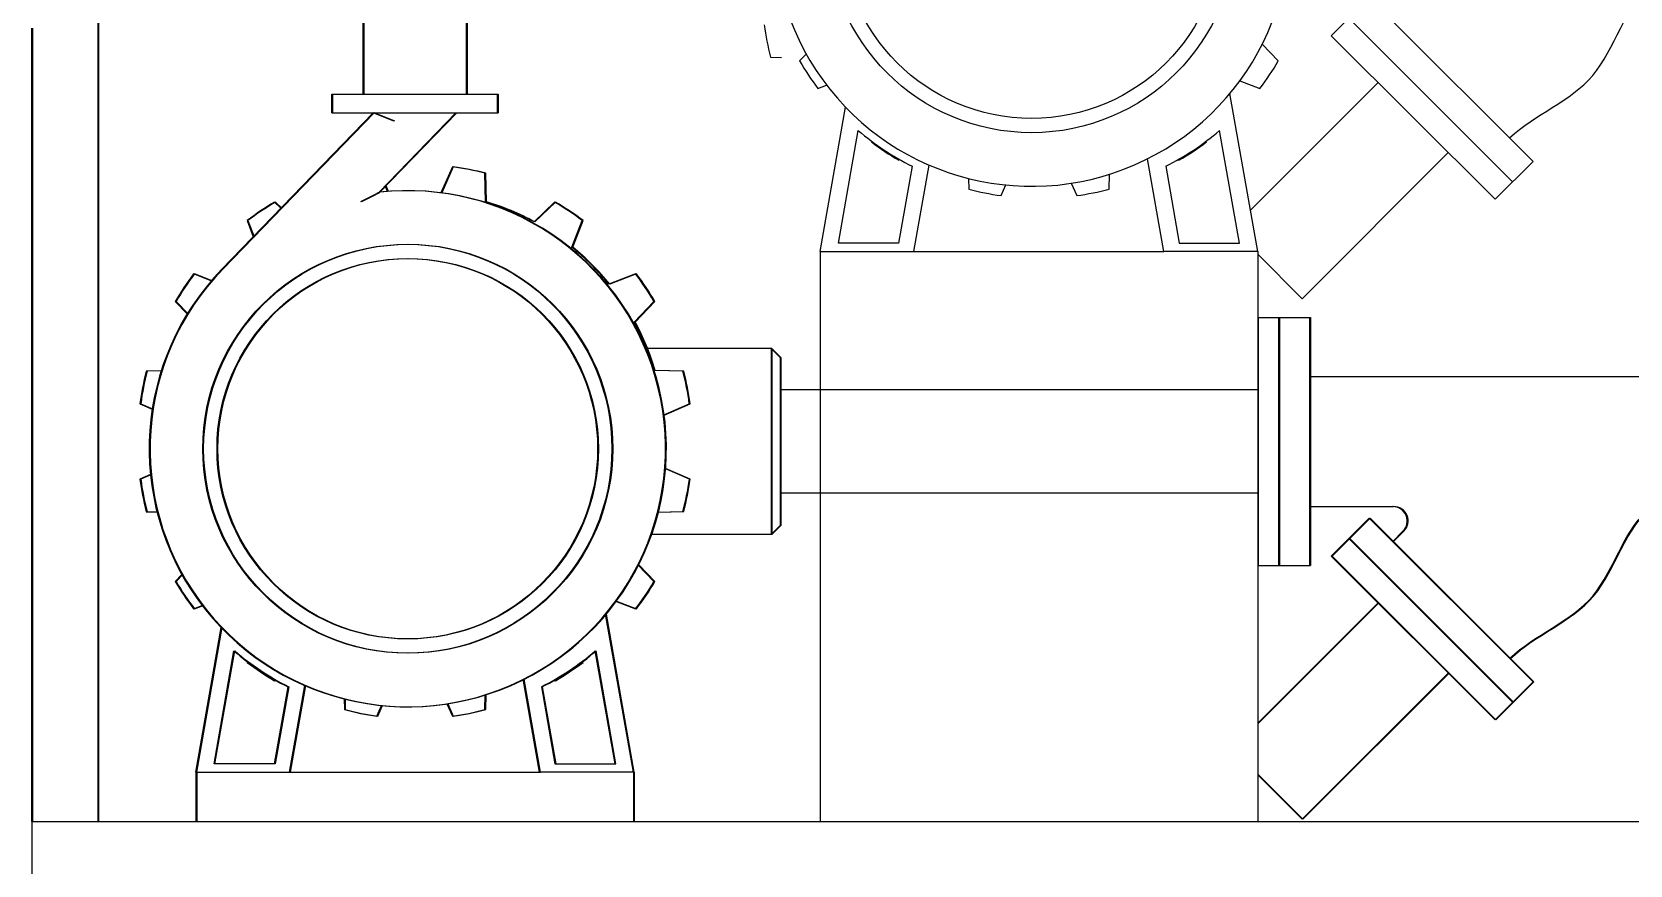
# Model space of a CAD drawing. Header units: inches. Extents: x 2625 to 3066, y 1222 to 1501.
# Drawn here: x 2910.76 to 2959.08, y 1285.08 to 1310.28 of the extents above; entities that cross this region are included whole.
import ezdxf

# ---------------------------------------------------------------- set-up
doc = ezdxf.new("R2010")
doc.units = ezdxf.units.IN
doc.header["$MEASUREMENT"] = 0
for name, color, linetype in [('WCTANK', 7, 'Continuous'), ('WDPUMP', 7, 'Continuous'), ('WEPC', 7, 'Continuous'), ('WSPUMP', 7, 'Continuous')]:
    doc.layers.add(name, color=color, linetype=linetype)

msp = doc.modelspace()

# ---------------------------------------------------------------- linework, layer by layer
at = {"color": 7, "linetype": 'Continuous'}
for p, q in [((2910.758, 1286.3906), (3006.8092, 1286.3906)), ((2910.758, 1286.3906), (2910.758, 1278.3906)), ((2910.758, 1286.3906), (2910.758, 1278.3906)), ((2910.7849, 1286.3906), (3006.8361, 1286.3906))]:
    msp.add_line(p, q, dxfattribs=at)
at = {"layer": 'WCTANK', "color": 7, "linetype": 'Continuous'}
for centre, radius in [((2940.9835, 1313.4139), 6.1844), ((2940.9835, 1313.4139), 5.754), ((2922.1069, 1297.6706), 6.1844), ((2922.1338, 1297.6706), 6.1844), ((2922.1069, 1297.6706), 5.754), ((2922.1338, 1297.6706), 5.754)]:
    msp.add_circle(centre, radius, dxfattribs=at)
at = {"layer": 'WDPUMP', "color": 7, "linetype": 'Continuous'}
for p, q in [((2920.7644, 1342.1339), (2920.7644, 1308.3906)), ((2923.8894, 1342.1339), (2923.8894, 1308.3906)), ((2950.6995, 1310.8202), (2950.0437, 1310.1644)), ((2950.574, 1310.6947), (2955.5238, 1305.745)), ((2951.686, 1310.8202), (2956.1425, 1306.3637)), ((2948.4408, 1309.3997), (2947.9561, 1309.9068)), ((2950.0437, 1310.1644), (2954.9934, 1305.2147)), ((2933.0918, 1309.5104), (2933.416, 1309.5031)), ((2934.168, 1309.6103), (2933.9663, 1309.3993)), ((2934.5219, 1308.5679), (2934.7855, 1308.6701)), ((2947.2807, 1308.8027), (2947.8853, 1308.5682)), ((2951.4579, 1308.7502), (2947.5962, 1304.8885)), ((2919.8269, 1307.8281), (2919.8269, 1308.3906)), ((2919.8269, 1308.3906), (2924.8269, 1308.3906)), ((2924.8269, 1308.3906), (2924.8269, 1307.8281)), ((2934.5895, 1303.6339), (2935.3596, 1308.0019)), ((2947.8175, 1303.6339), (2946.975, 1308.412)), ((2921.0769, 1307.8281), (2916.4991, 1303.0993)), ((2919.8269, 1307.8281), (2924.8269, 1307.8281)), ((2921.7019, 1307.5751), (2921.0769, 1307.8281)), ((2921.254, 1305.4288), (2923.5769, 1307.8281)), ((2935.1413, 1303.8839), (2935.743, 1307.2967)), ((2947.2657, 1303.8839), (2946.6639, 1307.2967)), ((2936.146, 1306.9733), (2936.1377, 1306.9521)), ((2946.2695, 1306.9524), (2946.2613, 1306.9736)), ((2953.5792, 1306.6289), (2949.1598, 1302.2095)), ((2923.4692, 1306.1974), (2923.1216, 1305.4093)), ((2937.3708, 1306.2145), (2936.9598, 1303.8839)), ((2936.9692, 1306.3966), (2936.9914, 1306.4178)), ((2937.4235, 1303.6339), (2937.8848, 1306.2504)), ((2944.9835, 1303.6339), (2944.4886, 1306.4403)), ((2945.0361, 1306.2145), (2945.4471, 1303.8839)), ((2945.4159, 1306.418), (2945.4381, 1306.3968)), ((2956.1425, 1306.3637), (2954.9934, 1305.2147)), ((2921.5124, 1305.4529), (2921.4389, 1305.6196)), ((2924.4695, 1305.1395), (2924.45, 1306.0023)), ((2939.073, 1305.8464), (2939.0804, 1305.5222)), ((2940.0612, 1305.3271), (2940.2027, 1305.6481)), ((2942.1812, 1305.7014), (2942.3462, 1305.3272)), ((2943.327, 1305.5223), (2943.3372, 1305.9723)), ((2918.2847, 1304.9438), (2918.0922, 1305.1277)), ((2921.254, 1305.4288), (2921.254, 1305.4288)), ((2926.5611, 1305.1279), (2925.9372, 1304.5317)), ((2917.2608, 1304.5721), (2917.4508, 1304.0824)), ((2927.0805, 1303.7678), (2927.3926, 1304.5724)), ((2934.5895, 1303.6339), (2937.4235, 1303.6339)), ((2934.5895, 1303.6339), (2934.5895, 1286.3906)), ((2936.9598, 1303.8839), (2935.1413, 1303.8839)), ((2937.4235, 1303.6339), (2944.9835, 1303.6339)), ((2947.8175, 1303.6339), (2944.9835, 1303.6339)), ((2945.4471, 1303.8839), (2947.2657, 1303.8839)), ((2947.8175, 1303.6339), (2947.8175, 1286.3906)), ((2947.8175, 1303.5518), (2949.1598, 1302.2095)), ((2916.1799, 1302.7489), (2915.645, 1302.9563)), ((2929.0084, 1302.9567), (2928.2038, 1302.6445)), ((2915.0895, 1302.1248), (2915.4508, 1301.7468)), ((2928.9678, 1301.5013), (2929.564, 1302.1252)), ((2947.8175, 1301.6406), (2948.4491, 1301.6406)), ((2948.4491, 1301.6406), (2948.4491, 1294.1406)), ((2948.4491, 1301.6406), (2949.3866, 1301.6406)), ((2949.3866, 1301.6406), (2949.3866, 1294.1406)), ((2933.1055, 1300.7043), (2929.3427, 1300.7043)), ((2933.1055, 1300.7043), (2933.1055, 1295.0768)), ((2933.3869, 1300.423), (2933.1055, 1300.7043)), ((2933.3869, 1295.3582), (2933.3869, 1300.423)), ((2914.6651, 1300.0239), (2914.2151, 1300.0137)), ((2930.4385, 1300.0141), (2929.5757, 1300.0336)), ((2949.3866, 1299.8601), (2960.2616, 1299.8601)), ((2934.5895, 1299.4531), (2933.3869, 1299.4531)), ((2914.02, 1299.0329), (2914.3942, 1298.8679)), ((2929.8456, 1298.6858), (2930.6336, 1299.0333)), ((2914.3411, 1296.8894), (2914.0201, 1296.7478)), ((2930.6337, 1296.7483), (2929.8892, 1297.0766)), ((2934.5895, 1296.3281), (2933.3869, 1296.3281)), ((2949.3866, 1295.921), (2951.9017, 1295.921)), ((2949.3866, 1295.921), (2951.9017, 1295.921)), ((2914.2152, 1295.767), (2914.5394, 1295.7597)), ((2929.6719, 1295.7501), (2930.4386, 1295.7675)), ((2951.1927, 1295.5701), (2950.0437, 1294.421)), ((2951.1927, 1295.5701), (2956.1425, 1290.6203)), ((2933.1055, 1295.0768), (2929.4683, 1295.0768)), ((2933.1055, 1295.0768), (2933.3869, 1295.3582)), ((2950.574, 1294.9514), (2955.5238, 1290.0016)), ((2952.211, 1295.1742), (2951.8998, 1294.863)), ((2929.5642, 1293.6563), (2929.0795, 1294.1635)), ((2947.8175, 1294.1406), (2948.4491, 1294.1406)), ((2948.4491, 1294.1406), (2949.3866, 1294.1406)), ((2950.0437, 1294.421), (2954.9934, 1289.4713)), ((2915.2914, 1293.867), (2915.0897, 1293.656)), ((2928.4041, 1293.0594), (2929.0087, 1292.8249)), ((2951.4579, 1293.0068), (2947.8175, 1289.3664)), ((2915.6453, 1292.8245), (2915.9089, 1292.9268)), ((2928.9409, 1287.8906), (2928.0984, 1292.6686)), ((2915.7129, 1287.8906), (2916.483, 1292.2585)), ((2916.2647, 1288.1406), (2916.8664, 1291.5533)), ((2928.3891, 1288.1406), (2927.7873, 1291.5533)), ((2917.2694, 1291.23), (2917.2611, 1291.2088)), ((2927.3929, 1291.209), (2927.3847, 1291.2302)), ((2918.0926, 1290.6532), (2918.1148, 1290.6744)), ((2926.1069, 1287.8906), (2925.612, 1290.6969)), ((2926.5393, 1290.6746), (2926.5615, 1290.6534)), ((2953.5792, 1290.8855), (2949.1598, 1286.4661)), ((2956.1425, 1290.6203), (2954.9934, 1289.4713)), ((2918.4942, 1290.4712), (2918.0832, 1288.1406)), ((2918.5469, 1287.8906), (2919.0082, 1290.507)), ((2920.1964, 1290.103), (2920.2038, 1289.7788)), ((2924.4504, 1289.7789), (2924.4606, 1290.2289)), ((2926.1596, 1290.4712), (2926.5705, 1288.1406)), ((2921.1846, 1289.5838), (2921.3261, 1289.9047)), ((2923.3046, 1289.958), (2923.4696, 1289.5838)), ((2915.7129, 1287.8906), (2918.5469, 1287.8906)), ((2915.7129, 1287.8906), (2915.7129, 1286.3906)), ((2918.0832, 1288.1406), (2916.2647, 1288.1406)), ((2918.5469, 1287.8906), (2926.1069, 1287.8906)), ((2928.9409, 1287.8906), (2926.1069, 1287.8906)), ((2926.5705, 1288.1406), (2928.3891, 1288.1406)), ((2928.9409, 1287.8906), (2928.9409, 1286.3906)), ((2947.8175, 1287.8084), (2949.1598, 1286.4661))]:
    msp.add_line(p, q, dxfattribs=at)
at = {"layer": 'WDPUMP', "color": 7, "linetype": 'Continuous', "flags": 128}
msp.add_lwpolyline([(2920.7005, 1305.1444), (2920.7012, 1305.1448), (2920.8624, 1305.2302), (2921.0223, 1305.3132), (2921.1039, 1305.3551), (2921.1809, 1305.394), (2921.2283, 1305.4173), (2921.2473, 1305.4262), (2921.254, 1305.4288)], dxfattribs=at)
at = {"layer": 'WDPUMP', "color": 7, "linetype": 'Continuous'}
for centre, radius, start, end in [((2940.9835, 1313.4139), 7.805, 135.92965, 96.27358), ((2941.2035, 1311.6339), 8.385, 187.83293, 194.67011), ((2941.2035, 1313.6339), 8.385, 210.33293, 217.17011), ((2941.2035, 1313.6339), 8.385, 322.83293, 329.67011), ((2940.9835, 1313.4139), 8.055, 229.41444, 243.35237), ((2941.4235, 1313.4139), 8.055, 296.64763, 310.58556), ((2941.2035, 1313.6339), 8.385, 232.83293, 239.67011), ((2941.2035, 1313.6339), 8.385, 300.33293, 307.17011), ((2922.3269, 1297.8906), 8.385, 75.33293, 82.17011), ((2922.1069, 1297.6706), 7.805, 135.92965, 96.27358), ((2922.3269, 1297.8906), 8.385, 120.33293, 127.17011), ((2922.3269, 1297.8906), 7.559, 61.46985, 73.53319), ((2922.3269, 1297.8906), 8.385, 52.83293, 59.67011), ((2941.2035, 1313.6339), 8.385, 255.33293, 262.17011), ((2941.2035, 1313.6339), 8.385, 277.83293, 284.67011), ((2922.3269, 1297.8906), 7.559, 38.96985, 51.03319), ((2922.3269, 1297.8906), 8.385, 142.83293, 149.67011), ((2922.3269, 1297.8906), 8.385, 30.33293, 37.17011), ((2922.3269, 1297.8906), 7.559, 16.46985, 28.53319), ((2922.3269, 1297.8906), 8.385, 165.33293, 172.17011), ((2922.3269, 1297.8906), 8.385, 7.83293, 14.67011), ((2922.3269, 1297.8906), 8.385, 187.83293, 194.67011), ((2922.3269, 1297.8906), 8.385, 345.33293, 352.17011), ((2951.9017, 1295.4835), 0.4375, 315, 90), ((2922.3269, 1297.8906), 8.385, 210.33293, 217.17011), ((2922.3269, 1297.8906), 8.385, 322.83293, 329.67011), ((2922.1069, 1297.6706), 8.055, 229.41444, 243.35237), ((2922.5469, 1297.6706), 8.055, 296.64763, 310.58556), ((2922.3269, 1297.8906), 8.385, 232.83293, 239.67011), ((2922.3269, 1297.8906), 8.385, 300.33293, 307.17011), ((2922.3269, 1297.8906), 8.385, 255.33293, 262.17011), ((2922.3269, 1297.8906), 8.385, 277.83293, 284.67011)]:
    msp.add_arc(centre, radius, start, end, dxfattribs=at)
for points in [[(2955.4354, 1307.0708), (2956.1937, 1307.7932), (2958.4049, 1308.565), (2958.8801, 1311.0303), (2959.7616, 1311.6644)], [(2955.4354, 1291.3274), (2956.1937, 1292.0498), (2958.4049, 1292.8216), (2958.8801, 1295.2869), (2959.7616, 1295.921)]]:
    msp.add_open_spline(points, degree=3, knots=[0, 0, 0, 0, 3.1418541, 6.3996662, 6.3996662, 6.3996662, 6.3996662], dxfattribs=at)
at = {"layer": 'WEPC', "color": 7, "linetype": 'Continuous'}
for p, q in [((2912.758, 1286.3906), (2912.758, 1351.6406)), ((2912.7849, 1286.3906), (2912.7849, 1351.6406)), ((2910.758, 1286.3906), (2910.758, 1310.3906)), ((2910.7849, 1286.3906), (2910.7849, 1310.3906))]:
    msp.add_line(p, q, dxfattribs=at)
at = {"layer": 'WSPUMP', "color": 7, "linetype": 'Continuous'}
for p, q in [((2920.7913, 1342.1339), (2920.7913, 1308.3906)), ((2923.9163, 1342.1339), (2923.9163, 1308.3906)), ((2919.8538, 1307.8281), (2919.8538, 1308.3906)), ((2919.8538, 1308.3906), (2924.8538, 1308.3906)), ((2924.8538, 1308.3906), (2924.8538, 1307.8281)), ((2921.1038, 1307.8281), (2916.526, 1303.0993)), ((2919.8538, 1307.8281), (2924.8538, 1307.8281)), ((2921.7288, 1307.5751), (2921.1038, 1307.8281)), ((2921.2809, 1305.4288), (2923.6038, 1307.8281)), ((2923.4961, 1306.1974), (2923.1485, 1305.4093)), ((2921.5393, 1305.4529), (2921.4658, 1305.6196)), ((2924.4964, 1305.1395), (2924.4769, 1306.0023)), ((2918.3116, 1304.9438), (2918.1191, 1305.1277)), ((2921.2809, 1305.4288), (2921.2809, 1305.4288)), ((2926.588, 1305.1279), (2925.9641, 1304.5317)), ((2917.2877, 1304.5721), (2917.4777, 1304.0824)), ((2927.1074, 1303.7678), (2927.4195, 1304.5724)), ((2916.2068, 1302.7489), (2915.6719, 1302.9563)), ((2929.0353, 1302.9567), (2928.2307, 1302.6445)), ((2915.1164, 1302.1248), (2915.4777, 1301.7468)), ((2928.9946, 1301.5013), (2929.5909, 1302.1252)), ((2947.8443, 1301.6406), (2948.476, 1301.6406)), ((2947.8443, 1294.1406), (2947.8443, 1301.6406)), ((2948.476, 1301.6406), (2948.476, 1294.1406)), ((2948.476, 1301.6406), (2949.4135, 1301.6406)), ((2949.4135, 1301.6406), (2949.4135, 1294.1406)), ((2933.1324, 1300.7043), (2929.3695, 1300.7043)), ((2933.1324, 1300.7043), (2933.1324, 1295.0768)), ((2933.4138, 1300.423), (2933.1324, 1300.7043)), ((2933.4138, 1295.3582), (2933.4138, 1300.423)), ((2914.692, 1300.0239), (2914.242, 1300.0137)), ((2930.4654, 1300.0141), (2929.6026, 1300.0336)), ((2949.4135, 1299.8601), (2960.2885, 1299.8601)), ((2947.8443, 1299.4531), (2933.4138, 1299.4531)), ((2914.0469, 1299.0329), (2914.4211, 1298.8679)), ((2929.8724, 1298.6858), (2930.6605, 1299.0333)), ((2914.3679, 1296.8894), (2914.047, 1296.7478)), ((2930.6606, 1296.7483), (2929.9161, 1297.0766)), ((2947.8443, 1296.3281), (2933.4138, 1296.3281)), ((2949.4135, 1295.921), (2951.9286, 1295.921)), ((2949.4135, 1295.921), (2951.9286, 1295.921)), ((2914.2421, 1295.767), (2914.5663, 1295.7597)), ((2929.6988, 1295.7501), (2930.4655, 1295.7675)), ((2951.2196, 1295.5701), (2950.0706, 1294.421)), ((2951.2196, 1295.5701), (2956.1694, 1290.6203)), ((2933.1324, 1295.0768), (2929.4952, 1295.0768)), ((2933.1324, 1295.0768), (2933.4138, 1295.3582)), ((2950.6009, 1294.9514), (2955.5506, 1290.0016)), ((2952.2379, 1295.1742), (2951.9267, 1294.863)), ((2929.5911, 1293.6563), (2929.1064, 1294.1635)), ((2947.8443, 1294.1406), (2948.476, 1294.1406)), ((2948.476, 1294.1406), (2949.4135, 1294.1406)), ((2950.0706, 1294.421), (2955.0203, 1289.4713)), ((2915.3183, 1293.867), (2915.1166, 1293.656)), ((2928.431, 1293.0594), (2929.0356, 1292.8249)), ((2951.4848, 1293.0068), (2947.8443, 1289.3664)), ((2915.6722, 1292.8245), (2915.9358, 1292.9268)), ((2928.9678, 1287.8906), (2928.1253, 1292.6686)), ((2915.7398, 1287.8906), (2916.5099, 1292.2585)), ((2916.2915, 1288.1406), (2916.8933, 1291.5533)), ((2928.416, 1288.1406), (2927.8142, 1291.5533)), ((2917.2962, 1291.23), (2917.288, 1291.2088)), ((2927.4198, 1291.209), (2927.4116, 1291.2302)), ((2918.1195, 1290.6532), (2918.1417, 1290.6744)), ((2926.1338, 1287.8906), (2925.6389, 1290.6969)), ((2926.5662, 1290.6746), (2926.5884, 1290.6534)), ((2953.6061, 1290.8855), (2949.1867, 1286.4661)), ((2956.1694, 1290.6203), (2955.0203, 1289.4713)), ((2918.5211, 1290.4712), (2918.1101, 1288.1406)), ((2918.5738, 1287.8906), (2919.0351, 1290.507)), ((2920.2233, 1290.103), (2920.2307, 1289.7788)), ((2924.4773, 1289.7789), (2924.4875, 1290.2289)), ((2926.1864, 1290.4712), (2926.5974, 1288.1406)), ((2921.2114, 1289.5838), (2921.353, 1289.9047)), ((2923.3315, 1289.958), (2923.4965, 1289.5838)), ((2915.7398, 1287.8906), (2918.5738, 1287.8906)), ((2915.7398, 1287.8906), (2915.7398, 1286.3906)), ((2918.1101, 1288.1406), (2916.2915, 1288.1406)), ((2918.5738, 1287.8906), (2926.1338, 1287.8906)), ((2928.9678, 1287.8906), (2926.1338, 1287.8906)), ((2926.5974, 1288.1406), (2928.416, 1288.1406)), ((2928.9678, 1287.8906), (2928.9678, 1286.3906)), ((2947.8443, 1287.8084), (2949.1867, 1286.4661))]:
    msp.add_line(p, q, dxfattribs=at)
at = {"layer": 'WSPUMP', "color": 7, "linetype": 'Continuous', "flags": 128}
msp.add_lwpolyline([(2920.7274, 1305.1444), (2920.7281, 1305.1448), (2920.8893, 1305.2302), (2921.0492, 1305.3132), (2921.1308, 1305.3551), (2921.2078, 1305.394), (2921.2552, 1305.4173), (2921.2742, 1305.4262), (2921.2809, 1305.4288)], dxfattribs=at)
at = {"layer": 'WSPUMP', "color": 7, "linetype": 'Continuous'}
for centre, radius, start, end in [((2922.3538, 1297.8906), 8.385, 75.33293, 82.17011), ((2922.1338, 1297.6706), 7.805, 135.92965, 96.27358), ((2922.3538, 1297.8906), 8.385, 120.33293, 127.17011), ((2922.3538, 1297.8906), 7.559, 61.46985, 73.53319), ((2922.3538, 1297.8906), 8.385, 52.83293, 59.67011), ((2922.3538, 1297.8906), 7.559, 38.96985, 51.03319), ((2922.3538, 1297.8906), 8.385, 142.83293, 149.67011), ((2922.3538, 1297.8906), 8.385, 30.33293, 37.17011), ((2922.3538, 1297.8906), 7.559, 16.46985, 28.53319), ((2922.3538, 1297.8906), 8.385, 165.33293, 172.17011), ((2922.3538, 1297.8906), 8.385, 7.83293, 14.67011), ((2922.3538, 1297.8906), 8.385, 187.83293, 194.67011), ((2922.3538, 1297.8906), 8.385, 345.33293, 352.17011), ((2951.9286, 1295.4835), 0.4375, 315, 90), ((2922.3538, 1297.8906), 8.385, 210.33293, 217.17011), ((2922.3538, 1297.8906), 8.385, 322.83293, 329.67011), ((2922.1338, 1297.6706), 8.055, 229.41444, 243.35237), ((2922.5738, 1297.6706), 8.055, 296.64763, 310.58556), ((2922.3538, 1297.8906), 8.385, 232.83293, 239.67011), ((2922.3538, 1297.8906), 8.385, 300.33293, 307.17011), ((2922.3538, 1297.8906), 8.385, 255.33293, 262.17011), ((2922.3538, 1297.8906), 8.385, 277.83293, 284.67011)]:
    msp.add_arc(centre, radius, start, end, dxfattribs=at)
msp.add_open_spline([(2955.4623, 1291.3274), (2956.2205, 1292.0498), (2958.4318, 1292.8216), (2958.9069, 1295.2869), (2959.7885, 1295.921)], degree=3, knots=[0, 0, 0, 0, 3.1418541, 6.3996662, 6.3996662, 6.3996662, 6.3996662], dxfattribs=at)

doc.saveas('drawing.dxf')
